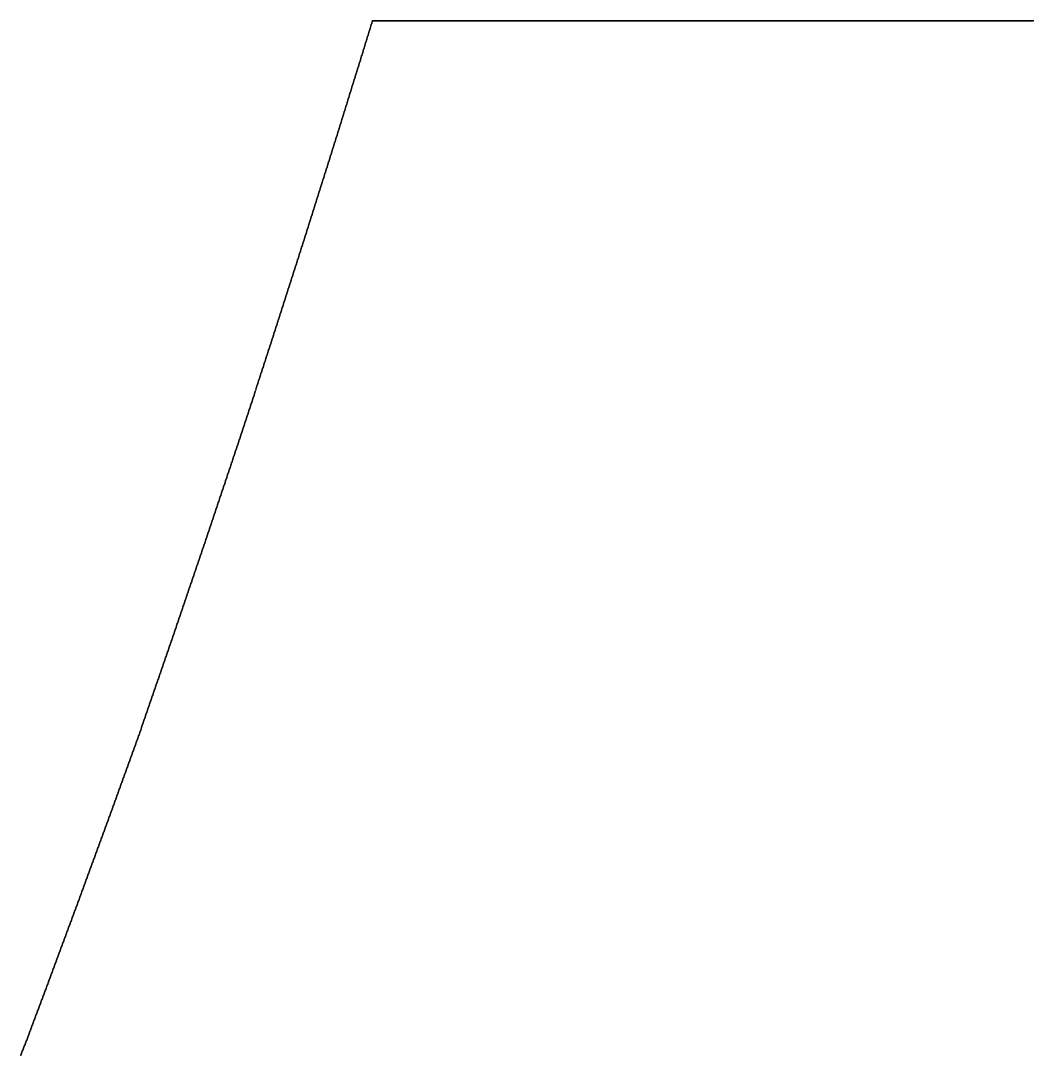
# Model space of a CAD drawing. Header units: metres. Extents: x 0 to 360, y 49 to 117.
# Drawn here: x 142.87 to 157.5, y 83.54 to 98.5 of the extents above; entities that cross this region are included whole.
import ezdxf

# ---------------------------------------------------------------- set-up
doc = ezdxf.new("R2010")
doc.units = ezdxf.units.M

msp = doc.modelspace()

# ---------------------------------------------------------------- linework, layer by layer
for p in [(147.93, 98.421), (147.936, 98.44), (147.942, 98.459), (147.947, 98.478), (147.953, 98.494), (147.959, 98.497), (147.965, 98.497), (147.971, 98.497), (147.977, 98.497), (147.982, 98.497), (147.988, 98.497), (147.994, 98.497), (148, 98.497), (148.006, 98.497), (148.011, 98.497), (148.017, 98.497), (148.023, 98.497), (148.029, 98.497), (148.035, 98.497), (148.041, 98.497), (148.046, 98.497), (148.052, 98.497), (148.058, 98.497), (148.064, 98.497), (148.07, 98.497), (148.075, 98.497), (148.081, 98.497), (148.087, 98.497), (148.093, 98.497), (148.099, 98.497), (148.104, 98.497), (148.11, 98.497), (148.116, 98.497), (148.122, 98.497), (148.128, 98.497), (148.134, 98.497), (148.139, 98.497), (148.145, 98.497), (148.151, 98.497), (148.157, 98.497), (148.163, 98.497), (148.168, 98.497), (148.174, 98.497), (148.18, 98.497), (148.186, 98.497), (148.192, 98.497), (148.198, 98.497), (148.203, 98.497), (148.209, 98.497), (148.215, 98.497), (148.221, 98.497), (148.227, 98.497), (148.232, 98.497), (148.238, 98.497), (148.244, 98.497), (148.25, 98.497), (148.256, 98.497), (148.262, 98.497), (148.267, 98.497), (148.273, 98.497), (148.279, 98.497), (148.285, 98.497), (148.291, 98.497), (148.296, 98.497), (148.302, 98.497), (148.308, 98.497), (148.314, 98.497), (148.32, 98.497), (148.326, 98.497), (148.331, 98.497), (148.337, 98.497), (148.343, 98.497), (148.349, 98.497), (148.355, 98.497), (148.36, 98.497), (148.366, 98.497), (148.372, 98.497), (148.378, 98.497), (148.384, 98.497), (148.39, 98.497), (148.395, 98.497), (148.401, 98.497), (148.407, 98.497), (148.413, 98.497), (148.419, 98.497), (148.424, 98.497), (148.43, 98.497), (148.436, 98.497), (148.442, 98.497), (148.448, 98.497), (148.454, 98.497), (148.459, 98.497), (148.465, 98.497), (148.471, 98.497), (148.477, 98.497), (148.483, 98.497), (148.488, 98.497), (148.494, 98.497), (148.5, 98.497), (148.506, 98.497), (148.512, 98.497), (148.517, 98.497), (148.523, 98.497), (148.529, 98.497), (148.535, 98.497), (148.541, 98.497), (148.547, 98.497), (148.552, 98.497), (148.558, 98.497), (148.564, 98.497), (148.57, 98.497), (148.576, 98.497), (148.581, 98.497), (148.587, 98.497), (148.593, 98.497), (148.599, 98.497), (148.605, 98.497), (148.611, 98.497), (148.616, 98.497), (148.622, 98.497), (148.628, 98.497), (148.634, 98.497), (148.64, 98.497), (148.645, 98.497), (148.651, 98.497), (148.657, 98.497), (148.663, 98.497), (148.669, 98.497), (148.675, 98.497), (148.68, 98.497), (148.686, 98.497), (148.692, 98.497), (148.698, 98.497), (148.704, 98.497), (148.709, 98.497), (148.715, 98.497), (148.721, 98.497), (148.727, 98.497), (148.733, 98.497), (148.739, 98.497), (148.744, 98.497), (148.75, 98.497), (148.756, 98.497), (148.762, 98.497), (148.768, 98.497), (148.773, 98.497), (148.779, 98.497), (148.785, 98.497), (148.791, 98.497), (148.797, 98.497), (148.803, 98.497), (148.808, 98.497), (148.814, 98.497), (148.82, 98.497), (148.826, 98.497), (148.832, 98.497), (148.837, 98.497), (148.843, 98.497), (148.849, 98.497), (148.855, 98.497), (148.861, 98.497), (148.866, 98.497), (148.872, 98.497), (148.878, 98.497), (148.884, 98.497), (148.89, 98.497), (148.896, 98.497), (148.901, 98.497), (148.907, 98.497), (148.913, 98.497), (148.919, 98.497), (148.925, 98.497), (148.93, 98.497), (148.936, 98.497), (148.942, 98.497), (148.948, 98.497), (148.954, 98.497), (148.96, 98.497), (148.965, 98.497), (148.971, 98.497), (148.977, 98.497), (148.983, 98.497), (148.989, 98.497), (148.994, 98.497), (149, 98.497), (149.006, 98.497), (149.012, 98.497), (149.018, 98.497), (149.024, 98.497), (149.029, 98.497), (149.035, 98.497), (149.041, 98.497), (149.047, 98.497), (149.053, 98.497), (149.058, 98.497), (149.064, 98.497), (149.07, 98.497), (149.076, 98.497), (149.082, 98.497), (149.088, 98.497), (149.093, 98.497), (149.099, 98.497), (149.105, 98.497), (149.111, 98.497), (149.117, 98.497), (149.122, 98.497), (149.128, 98.497), (149.134, 98.497), (149.14, 98.497), (149.146, 98.497), (149.152, 98.497), (149.157, 98.497), (149.163, 98.497), (149.169, 98.497), (149.175, 98.497), (149.181, 98.497), (149.186, 98.497), (149.192, 98.497), (149.198, 98.497), (149.204, 98.497), (149.21, 98.497), (149.215, 98.497), (149.221, 98.497), (149.227, 98.497), (149.233, 98.497), (149.239, 98.497), (149.245, 98.497), (149.25, 98.497), (149.256, 98.497), (149.262, 98.497), (149.268, 98.497), (149.274, 98.497), (149.279, 98.497), (149.285, 98.497), (149.291, 98.497), (149.297, 98.497), (149.303, 98.497), (149.309, 98.497), (149.314, 98.497), (149.32, 98.497), (149.326, 98.497), (149.332, 98.497), (149.338, 98.497), (149.343, 98.497), (149.349, 98.497), (149.355, 98.497), (149.361, 98.497), (149.367, 98.497), (149.373, 98.497), (149.378, 98.497), (149.384, 98.497), (149.39, 98.497), (149.396, 98.497), (149.402, 98.497), (149.407, 98.497), (149.413, 98.497), (149.419, 98.497), (149.425, 98.497), (149.431, 98.497), (149.437, 98.497), (149.442, 98.497), (149.448, 98.497), (149.454, 98.497), (149.46, 98.497), (149.466, 98.497), (149.471, 98.497), (149.477, 98.497), (149.483, 98.497), (149.489, 98.497), (149.495, 98.497), (149.501, 98.497), (149.506, 98.497), (149.512, 98.497), (149.518, 98.497), (149.524, 98.497), (149.53, 98.497), (149.535, 98.497), (149.541, 98.497), (149.547, 98.497), (149.553, 98.497), (149.559, 98.497), (149.565, 98.497), (149.57, 98.497), (149.576, 98.497), (149.582, 98.497), (149.588, 98.497), (149.594, 98.497), (149.599, 98.497), (149.605, 98.497), (149.611, 98.497), (149.617, 98.497), (149.623, 98.497), (149.628, 98.497), (149.634, 98.497), (149.64, 98.497), (149.646, 98.497), (149.652, 98.497), (149.658, 98.497), (149.663, 98.497), (149.669, 98.497), (149.675, 98.497), (149.681, 98.497), (149.687, 98.497), (149.692, 98.497), (149.698, 98.497), (149.704, 98.497), (149.71, 98.497), (149.716, 98.497), (149.722, 98.497), (149.727, 98.497), (149.733, 98.497), (149.739, 98.497), (149.745, 98.497), (149.751, 98.497), (149.756, 98.497), (149.762, 98.497), (149.768, 98.497), (149.774, 98.497), (149.78, 98.497), (149.786, 98.497), (149.791, 98.497), (149.797, 98.497), (149.803, 98.497), (149.809, 98.497), (149.815, 98.497), (149.82, 98.497), (149.826, 98.497), (149.832, 98.497), (149.838, 98.497), (149.844, 98.497), (149.85, 98.497), (149.855, 98.497), (149.861, 98.497), (149.867, 98.497), (149.873, 98.497), (149.879, 98.497), (149.884, 98.497), (149.89, 98.497), (149.896, 98.497), (149.902, 98.497), (149.908, 98.497), (149.914, 98.497), (149.919, 98.497), (149.925, 98.497), (149.931, 98.497), (149.937, 98.497), (149.943, 98.497), (149.948, 98.497), (149.954, 98.497), (149.96, 98.497), (149.966, 98.497), (149.972, 98.497), (149.977, 98.497), (149.983, 98.497), (149.989, 98.497), (149.995, 98.497), (150.001, 98.497), (150.007, 98.497), (150.012, 98.497), (150.018, 98.497), (150.024, 98.497), (150.03, 98.497), (150.036, 98.497), (150.041, 98.497), (150.047, 98.497), (150.053, 98.497), (150.059, 98.497), (150.065, 98.497), (150.071, 98.497), (150.076, 98.497), (150.082, 98.497), (150.088, 98.497), (150.094, 98.497), (150.1, 98.497), (150.105, 98.497), (150.111, 98.497), (150.117, 98.497), (150.123, 98.497), (150.129, 98.497), (150.135, 98.497), (150.14, 98.497), (150.146, 98.497), (150.152, 98.497), (150.158, 98.497), (150.164, 98.497), (150.169, 98.497), (150.175, 98.497), (150.181, 98.497), (150.187, 98.497), (150.193, 98.497), (150.199, 98.497), (150.204, 98.497), (150.21, 98.497), (150.216, 98.497), (150.222, 98.497), (150.228, 98.497), (150.233, 98.497), (150.239, 98.497), (150.245, 98.497), (150.251, 98.497), (150.257, 98.497), (150.263, 98.497), (150.268, 98.497), (150.274, 98.497), (150.28, 98.497), (150.286, 98.497), (150.292, 98.497), (150.297, 98.497), (150.303, 98.497), (150.309, 98.497), (150.315, 98.497), (150.321, 98.497), (150.327, 98.497), (150.332, 98.497), (150.338, 98.497), (150.344, 98.497), (150.35, 98.497), (150.356, 98.497), (150.361, 98.497), (150.367, 98.497), (150.373, 98.497), (150.379, 98.497), (150.385, 98.497), (150.39, 98.497), (150.396, 98.497), (150.402, 98.497), (150.408, 98.497), (150.414, 98.497), (150.42, 98.497), (150.425, 98.497), (150.431, 98.497), (150.437, 98.497), (150.443, 98.497), (150.449, 98.497), (150.454, 98.497), (150.46, 98.497), (150.466, 98.497), (150.472, 98.497), (150.478, 98.497), (150.484, 98.497), (150.489, 98.497), (150.495, 98.497), (150.501, 98.497), (150.507, 98.497), (150.513, 98.497), (150.518, 98.497), (150.524, 98.497), (150.53, 98.497), (150.536, 98.497), (150.542, 98.497), (150.548, 98.497), (150.553, 98.497), (150.559, 98.497), (150.565, 98.497), (150.571, 98.497), (150.577, 98.497), (150.582, 98.497), (150.588, 98.497), (150.594, 98.497), (150.6, 98.497), (150.606, 98.497), (150.612, 98.497), (150.617, 98.497), (150.623, 98.497), (150.629, 98.497), (150.635, 98.497), (150.641, 98.497), (150.646, 98.497), (150.652, 98.497), (150.658, 98.497), (150.664, 98.497), (150.67, 98.497), (150.676, 98.497), (150.681, 98.497), (150.687, 98.497), (150.693, 98.497), (150.699, 98.497), (150.705, 98.497), (150.71, 98.497), (150.716, 98.497), (150.722, 98.497), (150.728, 98.497), (150.734, 98.497), (150.739, 98.497), (150.745, 98.497), (150.751, 98.497), (150.757, 98.497), (150.763, 98.497), (150.769, 98.497), (150.774, 98.497), (150.78, 98.497), (150.786, 98.497), (150.792, 98.497), (150.798, 98.497), (150.803, 98.497), (150.809, 98.497), (150.815, 98.497), (150.821, 98.497), (150.827, 98.497), (150.833, 98.497), (150.838, 98.497), (150.844, 98.497), (150.85, 98.497), (150.856, 98.497), (150.862, 98.497), (150.867, 98.497), (150.873, 98.497), (150.879, 98.497), (150.885, 98.497), (150.891, 98.497), (150.897, 98.497), (150.902, 98.497), (150.908, 98.497), (150.914, 98.497), (150.92, 98.497), (150.926, 98.497), (150.931, 98.497), (150.937, 98.497), (150.943, 98.497), (150.949, 98.497), (150.955, 98.497), (150.961, 98.497), (150.966, 98.497), (150.972, 98.497), (150.978, 98.497), (150.984, 98.497), (150.99, 98.497), (150.995, 98.497), (151.001, 98.497), (151.007, 98.497), (151.013, 98.497), (151.019, 98.497), (151.025, 98.497), (151.03, 98.497), (151.036, 98.497), (151.042, 98.497), (151.048, 98.497), (151.054, 98.497), (151.059, 98.497), (151.065, 98.497), (151.071, 98.497), (151.077, 98.497), (151.083, 98.497), (151.088, 98.497), (151.094, 98.497), (151.1, 98.497), (151.106, 98.497), (151.112, 98.497), (151.118, 98.497), (151.123, 98.497), (151.129, 98.497), (151.135, 98.497), (151.141, 98.497), (151.147, 98.497), (151.152, 98.497), (151.158, 98.497), (151.164, 98.497), (151.17, 98.497), (151.176, 98.497), (151.182, 98.497), (151.187, 98.497), (151.193, 98.497), (151.199, 98.497), (151.205, 98.497), (151.211, 98.497), (151.216, 98.497), (151.222, 98.497), (151.228, 98.497), (151.234, 98.497), (151.24, 98.497), (151.246, 98.497), (151.251, 98.497), (151.257, 98.497), (151.263, 98.497), (151.269, 98.497), (151.275, 98.497), (151.28, 98.497), (151.286, 98.497), (151.292, 98.497), (151.298, 98.497), (151.304, 98.497), (151.31, 98.497), (151.315, 98.497), (151.321, 98.497), (151.327, 98.497), (151.333, 98.497), (151.339, 98.497), (151.344, 98.497), (151.35, 98.497), (151.356, 98.497), (151.362, 98.497), (151.368, 98.497), (151.374, 98.497), (151.379, 98.497), (151.385, 98.497), (151.391, 98.497), (151.397, 98.497), (151.403, 98.497), (151.408, 98.497), (151.414, 98.497), (151.42, 98.497), (151.426, 98.497), (151.432, 98.497), (151.438, 98.497), (151.443, 98.497), (151.449, 98.497), (151.455, 98.497), (151.461, 98.497), (151.467, 98.497), (151.472, 98.497), (151.478, 98.497), (151.484, 98.497), (151.49, 98.497), (151.496, 98.497), (151.501, 98.497), (151.507, 98.497), (151.513, 98.497), (151.519, 98.497), (151.525, 98.497), (151.531, 98.497), (151.536, 98.497), (151.542, 98.497), (151.548, 98.497), (151.554, 98.497), (151.56, 98.497), (151.565, 98.497), (151.571, 98.497), (151.577, 98.497), (151.583, 98.497), (151.589, 98.497), (151.595, 98.497), (151.6, 98.497), (151.606, 98.497), (151.612, 98.497), (151.618, 98.497), (151.624, 98.497), (151.629, 98.497), (151.635, 98.497), (151.641, 98.497), (151.647, 98.497), (151.653, 98.497), (151.659, 98.497), (151.664, 98.497), (151.67, 98.497), (151.676, 98.497), (151.682, 98.497), (151.688, 98.497), (151.693, 98.497), (151.699, 98.497), (151.705, 98.497), (151.711, 98.497), (151.717, 98.497), (151.723, 98.497), (151.728, 98.497), (151.734, 98.497), (151.74, 98.497), (151.746, 98.497), (151.752, 98.497), (151.757, 98.497), (151.763, 98.497), (151.769, 98.497), (151.775, 98.497), (151.781, 98.497), (151.787, 98.497), (151.792, 98.497), (151.798, 98.497), (151.804, 98.497), (151.81, 98.497), (151.816, 98.497), (151.821, 98.497), (151.827, 98.497), (151.833, 98.497), (151.839, 98.497), (151.845, 98.497), (151.85, 98.497), (151.856, 98.497), (151.862, 98.497), (151.868, 98.497), (151.874, 98.497), (151.88, 98.497), (151.885, 98.497), (151.891, 98.497), (151.897, 98.497), (151.903, 98.497), (151.909, 98.497), (151.914, 98.497), (151.92, 98.497), (151.926, 98.497), (151.932, 98.497), (151.938, 98.497), (151.944, 98.497), (151.949, 98.497), (151.955, 98.497), (151.961, 98.497), (151.967, 98.497), (151.973, 98.497), (151.978, 98.497), (151.984, 98.497), (151.99, 98.497), (151.996, 98.497), (152.002, 98.497), (152.008, 98.497), (152.013, 98.497), (152.019, 98.497), (152.025, 98.497), (152.031, 98.497), (152.037, 98.497), (152.042, 98.497), (152.048, 98.497), (152.054, 98.497), (152.06, 98.497), (152.066, 98.497), (152.072, 98.497), (152.077, 98.497), (152.083, 98.497), (152.089, 98.497), (152.095, 98.497), (152.101, 98.497), (152.106, 98.497), (152.112, 98.497), (152.118, 98.497), (152.124, 98.497), (152.13, 98.497), (152.136, 98.497), (152.141, 98.497), (152.147, 98.497), (152.153, 98.497), (152.159, 98.497), (152.165, 98.497), (152.17, 98.497), (152.176, 98.497), (152.182, 98.497), (152.188, 98.497), (152.194, 98.497), (152.2, 98.497), (152.205, 98.497), (152.211, 98.497), (152.217, 98.497), (152.223, 98.497), (152.229, 98.497), (152.234, 98.497), (152.24, 98.497), (152.246, 98.497), (152.252, 98.497), (152.258, 98.497), (152.263, 98.497), (152.269, 98.497), (152.275, 98.497), (152.281, 98.497), (152.287, 98.497), (152.293, 98.497), (152.298, 98.497), (152.304, 98.497), (152.31, 98.497), (152.316, 98.497), (152.322, 98.497), (152.327, 98.497), (152.333, 98.497), (152.339, 98.497), (152.345, 98.497), (152.351, 98.497), (152.357, 98.497), (152.362, 98.497), (152.368, 98.497), (152.374, 98.497), (152.38, 98.497), (152.386, 98.497), (152.391, 98.497), (152.397, 98.497), (152.403, 98.497), (152.409, 98.497), (152.415, 98.497), (152.421, 98.497), (152.426, 98.497), (152.432, 98.497), (152.438, 98.497), (152.444, 98.497), (152.45, 98.497), (152.455, 98.497), (152.461, 98.497), (152.467, 98.497), (152.473, 98.497), (152.479, 98.497), (152.485, 98.497), (152.49, 98.497), (152.496, 98.497), (152.502, 98.497), (152.508, 98.497), (152.514, 98.497), (152.519, 98.497), (152.525, 98.497), (152.531, 98.497), (152.537, 98.497), (152.543, 98.497), (152.549, 98.497), (152.554, 98.497), (152.56, 98.497), (152.566, 98.497), (152.572, 98.497), (152.578, 98.497), (152.583, 98.497), (152.589, 98.497), (152.595, 98.497), (152.601, 98.497), (152.607, 98.497), (152.612, 98.497), (152.618, 98.497), (152.624, 98.497), (152.63, 98.497), (152.636, 98.497), (152.642, 98.497), (152.647, 98.497), (152.653, 98.497), (152.659, 98.497), (152.665, 98.497), (152.671, 98.497), (152.676, 98.497), (152.682, 98.497), (152.688, 98.497), (152.694, 98.497), (152.7, 98.497), (152.706, 98.497), (152.711, 98.497), (152.717, 98.497), (152.723, 98.497), (152.729, 98.497), (152.735, 98.497), (152.74, 98.497), (152.746, 98.497), (152.752, 98.497), (152.758, 98.497), (152.764, 98.497), (152.77, 98.497), (152.775, 98.497), (152.781, 98.497), (152.787, 98.497), (152.793, 98.497), (152.799, 98.497), (152.804, 98.497), (152.81, 98.497), (152.816, 98.497), (152.822, 98.497), (152.828, 98.497), (152.834, 98.497), (152.839, 98.497), (152.845, 98.497), (152.851, 98.497), (152.857, 98.497), (152.863, 98.497), (152.868, 98.497), (152.874, 98.497), (152.88, 98.497), (152.886, 98.497), (152.892, 98.497), (152.898, 98.497), (152.903, 98.497), (152.909, 98.497), (152.915, 98.497), (152.921, 98.497), (152.927, 98.497), (152.932, 98.497), (152.938, 98.497), (152.944, 98.497), (152.95, 98.497), (152.956, 98.497), (152.961, 98.497), (152.967, 98.497), (152.973, 98.497), (152.979, 98.497), (152.985, 98.497), (152.991, 98.497), (152.996, 98.497), (153.002, 98.497), (153.008, 98.497), (153.014, 98.497), (153.02, 98.497), (153.025, 98.497), (153.031, 98.497), (153.037, 98.497), (153.043, 98.497), (153.049, 98.497), (153.055, 98.497), (153.06, 98.497), (153.066, 98.497), (153.072, 98.497), (153.078, 98.497), (153.084, 98.497), (153.089, 98.497), (153.095, 98.497), (153.101, 98.497), (153.107, 98.497), (153.113, 98.497), (153.119, 98.497), (153.124, 98.497), (153.13, 98.497), (153.136, 98.497), (153.142, 98.497), (153.148, 98.497), (153.153, 98.497), (153.159, 98.497), (153.165, 98.497), (153.171, 98.497), (153.177, 98.497), (153.183, 98.497), (153.188, 98.497), (153.194, 98.497), (153.2, 98.497), (153.206, 98.497), (153.212, 98.497), (153.217, 98.497), (153.223, 98.497), (153.229, 98.497), (153.235, 98.497), (153.241, 98.497), (153.247, 98.497), (153.252, 98.497), (153.258, 98.497), (153.264, 98.497), (153.27, 98.497), (153.276, 98.497), (153.281, 98.497), (153.287, 98.497), (153.293, 98.497), (153.299, 98.497), (153.305, 98.497), (153.311, 98.497), (153.316, 98.497), (153.322, 98.497), (153.328, 98.497), (153.334, 98.497), (153.34, 98.497), (153.345, 98.497), (153.351, 98.497), (153.357, 98.497), (153.363, 98.497), (153.369, 98.497), (153.374, 98.497), (153.38, 98.497), (153.386, 98.497), (153.392, 98.497), (153.398, 98.497), (153.404, 98.497), (153.409, 98.497), (153.415, 98.497), (153.421, 98.497), (153.427, 98.497), (153.433, 98.497), (153.438, 98.497), (153.444, 98.497), (153.45, 98.497), (153.456, 98.497), (153.462, 98.497), (153.468, 98.497), (153.473, 98.497), (153.479, 98.497), (153.485, 98.497), (153.491, 98.497), (153.497, 98.497), (153.502, 98.497), (153.508, 98.497), (153.514, 98.497), (153.52, 98.497), (153.526, 98.497), (153.532, 98.497), (153.537, 98.497), (153.543, 98.497), (153.549, 98.497), (153.555, 98.497), (153.561, 98.497), (153.566, 98.497), (153.572, 98.497), (153.578, 98.497), (153.584, 98.497), (153.59, 98.497), (153.596, 98.497), (153.601, 98.497), (153.607, 98.497), (153.613, 98.497), (153.619, 98.497), (153.625, 98.497), (153.63, 98.497), (153.636, 98.497), (153.642, 98.497), (153.648, 98.497), (153.654, 98.497), (153.66, 98.497), (153.665, 98.497), (153.671, 98.497), (153.677, 98.497), (153.683, 98.497), (153.689, 98.497), (153.694, 98.497), (153.7, 98.497), (153.706, 98.497), (153.712, 98.497), (153.718, 98.497), (153.723, 98.497), (153.729, 98.497), (153.735, 98.497), (153.741, 98.497), (153.747, 98.497), (153.753, 98.497), (153.758, 98.497), (153.764, 98.497), (153.77, 98.497), (153.776, 98.497), (153.782, 98.497), (153.787, 98.497), (153.793, 98.497), (153.799, 98.497), (153.805, 98.497), (153.811, 98.497), (153.817, 98.497), (153.822, 98.497), (153.828, 98.497), (153.834, 98.497), (153.84, 98.497), (153.846, 98.497), (153.851, 98.497), (153.857, 98.497), (153.863, 98.497), (153.869, 98.497), (153.875, 98.497), (153.881, 98.497), (153.886, 98.497), (153.892, 98.497), (153.898, 98.497), (153.904, 98.497), (153.91, 98.497), (153.915, 98.497), (153.921, 98.497), (153.927, 98.497), (153.933, 98.497), (153.939, 98.497), (153.945, 98.497), (153.95, 98.497), (153.956, 98.497), (153.962, 98.497), (153.968, 98.497), (153.974, 98.497), (153.979, 98.497), (153.985, 98.497), (153.991, 98.497), (153.997, 98.497), (154.003, 98.497), (154.009, 98.497), (154.014, 98.497), (154.02, 98.497), (154.026, 98.497), (154.032, 98.497), (154.038, 98.497), (154.043, 98.497), (154.049, 98.497), (154.055, 98.497), (154.061, 98.497), (154.067, 98.497), (154.073, 98.497), (154.078, 98.497), (154.084, 98.497), (154.09, 98.497), (154.096, 98.497), (154.102, 98.497), (154.107, 98.497), (154.113, 98.497), (154.119, 98.497), (154.125, 98.497), (154.131, 98.497), (154.136, 98.497), (154.142, 98.497), (154.148, 98.497), (154.154, 98.497), (154.16, 98.497), (154.166, 98.497), (154.171, 98.497), (154.177, 98.497), (154.183, 98.497), (154.189, 98.497), (154.195, 98.497), (154.2, 98.497), (154.206, 98.497), (154.212, 98.497), (154.218, 98.497), (154.224, 98.497), (154.23, 98.497), (154.235, 98.497), (154.241, 98.497), (154.247, 98.497), (154.253, 98.497), (154.259, 98.497), (154.264, 98.497), (154.27, 98.497), (154.276, 98.497), (154.282, 98.497), (154.288, 98.497), (154.294, 98.497), (154.299, 98.497), (154.305, 98.497), (154.311, 98.497), (154.317, 98.497), (154.323, 98.497), (154.328, 98.497), (154.334, 98.497), (154.34, 98.497), (154.346, 98.497), (154.352, 98.497), (154.358, 98.497), (154.363, 98.497), (154.369, 98.497), (154.375, 98.497), (154.381, 98.497), (154.387, 98.497), (154.392, 98.497), (154.398, 98.497), (154.404, 98.497), (154.41, 98.497), (154.416, 98.497), (154.422, 98.497), (154.427, 98.497), (154.433, 98.497), (154.439, 98.497), (154.445, 98.497), (154.451, 98.497), (154.456, 98.497), (154.462, 98.497), (154.468, 98.497), (154.474, 98.497), (154.48, 98.497), (154.485, 98.497), (154.491, 98.497), (154.497, 98.497), (154.503, 98.497), (154.509, 98.497), (154.515, 98.497), (154.52, 98.497), (154.526, 98.497), (154.532, 98.497), (154.538, 98.497), (154.544, 98.497), (154.549, 98.497), (154.555, 98.497), (154.561, 98.497), (154.567, 98.497), (154.573, 98.497), (154.579, 98.497), (154.584, 98.497), (154.59, 98.497), (154.596, 98.497), (154.602, 98.497), (154.608, 98.497), (154.613, 98.497), (154.619, 98.497), (154.625, 98.497), (154.631, 98.497), (154.637, 98.497), (154.643, 98.497), (154.648, 98.497), (154.654, 98.497), (154.66, 98.497), (154.666, 98.497), (154.672, 98.497), (154.677, 98.497), (154.683, 98.497), (154.689, 98.497), (154.695, 98.497), (154.701, 98.497), (154.707, 98.497), (154.712, 98.497), (154.718, 98.497), (154.724, 98.497), (154.73, 98.497), (154.736, 98.497), (154.741, 98.497), (154.747, 98.497), (154.753, 98.497), (154.759, 98.497), (154.765, 98.497), (154.771, 98.497), (154.776, 98.497), (154.782, 98.497), (154.788, 98.497), (154.794, 98.497), (154.8, 98.497), (154.805, 98.497), (154.811, 98.497), (154.817, 98.497), (154.823, 98.497), (154.829, 98.497), (154.834, 98.497), (154.84, 98.497), (154.846, 98.497), (154.852, 98.497), (154.858, 98.497), (154.864, 98.497), (154.869, 98.497), (154.875, 98.497), (154.881, 98.497), (154.887, 98.497), (154.893, 98.497), (154.898, 98.497), (154.904, 98.497), (154.91, 98.497), (154.916, 98.497), (154.922, 98.497), (154.928, 98.497), (154.933, 98.497), (154.939, 98.497), (154.945, 98.497), (154.951, 98.497), (154.957, 98.497), (154.962, 98.497), (154.968, 98.497), (154.974, 98.497), (154.98, 98.497), (154.986, 98.497), (154.992, 98.497), (154.997, 98.497), (155.003, 98.497), (155.009, 98.497), (155.015, 98.497), (155.021, 98.497), (155.026, 98.497), (155.032, 98.497), (155.038, 98.497), (155.044, 98.497), (155.05, 98.497), (155.056, 98.497), (155.061, 98.497), (155.067, 98.497), (155.073, 98.497), (155.079, 98.497), (155.085, 98.497), (155.09, 98.497), (155.096, 98.497), (155.102, 98.497), (155.108, 98.497), (155.114, 98.497), (155.12, 98.497), (155.125, 98.497), (155.131, 98.497), (155.137, 98.497), (155.143, 98.497), (155.149, 98.497), (155.154, 98.497), (155.16, 98.497), (155.166, 98.497), (155.172, 98.497), (155.178, 98.497), (155.184, 98.497), (155.189, 98.497), (155.195, 98.497), (155.201, 98.497), (155.207, 98.497), (155.213, 98.497), (155.218, 98.497), (155.224, 98.497), (155.23, 98.497), (155.236, 98.497), (155.242, 98.497), (155.247, 98.497), (155.253, 98.497), (155.259, 98.497), (155.265, 98.497), (155.271, 98.497), (155.277, 98.497), (155.282, 98.497), (155.288, 98.497), (155.294, 98.497), (155.3, 98.497), (155.306, 98.497), (155.311, 98.497), (155.317, 98.497), (155.323, 98.497), (155.329, 98.497), (155.335, 98.497), (155.341, 98.497), (155.346, 98.497), (155.352, 98.497), (155.358, 98.497), (155.364, 98.497), (155.37, 98.497), (155.375, 98.497), (155.381, 98.497), (155.387, 98.497), (155.393, 98.497), (155.399, 98.497), (155.405, 98.497), (155.41, 98.497), (155.416, 98.497), (155.422, 98.497), (155.428, 98.497), (155.434, 98.497), (155.439, 98.497), (155.445, 98.497), (155.451, 98.497), (155.457, 98.497), (155.463, 98.497), (155.469, 98.497), (155.474, 98.497), (155.48, 98.497), (155.486, 98.497), (155.492, 98.497), (155.498, 98.497), (155.503, 98.497), (155.509, 98.497), (155.515, 98.497), (155.521, 98.497), (155.527, 98.497), (155.533, 98.497), (155.538, 98.497), (155.544, 98.497), (155.55, 98.497), (155.556, 98.497), (155.562, 98.497), (155.567, 98.497), (155.573, 98.497), (155.579, 98.497), (155.585, 98.497), (155.591, 98.497), (155.596, 98.497), (155.602, 98.497), (155.608, 98.497), (155.614, 98.497), (155.62, 98.497), (155.626, 98.497), (155.631, 98.497), (155.637, 98.497), (155.643, 98.497), (155.649, 98.497), (155.655, 98.497), (155.66, 98.497), (155.666, 98.497), (155.672, 98.497), (155.678, 98.497), (155.684, 98.497), (155.69, 98.497), (155.695, 98.497), (155.701, 98.497), (155.707, 98.497), (155.713, 98.497), (155.719, 98.497), (155.724, 98.497), (155.73, 98.497), (155.736, 98.497), (155.742, 98.497), (155.748, 98.497), (155.754, 98.497), (155.759, 98.497), (155.765, 98.497), (155.771, 98.497), (155.777, 98.497), (155.783, 98.497), (155.788, 98.497), (155.794, 98.497), (155.8, 98.497), (155.806, 98.497), (155.812, 98.497), (155.818, 98.497), (155.823, 98.497), (155.829, 98.497), (155.835, 98.497), (155.841, 98.497), (155.847, 98.497), (155.852, 98.497), (155.858, 98.497), (155.864, 98.497), (155.87, 98.497), (155.876, 98.497), (155.882, 98.497), (155.887, 98.497), (155.893, 98.497), (155.899, 98.497), (155.905, 98.497), (155.911, 98.497), (155.916, 98.497), (155.922, 98.497), (155.928, 98.497), (155.934, 98.497), (155.94, 98.497), (155.946, 98.497), (155.951, 98.497), (155.957, 98.497), (155.963, 98.497), (155.969, 98.497), (155.975, 98.497), (155.98, 98.497), (155.986, 98.497), (155.992, 98.497), (155.998, 98.497), (156.004, 98.497), (156.009, 98.497), (156.015, 98.497), (156.021, 98.497), (156.027, 98.497), (156.033, 98.497), (156.039, 98.497), (156.044, 98.497), (156.05, 98.497), (156.056, 98.497), (156.062, 98.497), (156.068, 98.497), (156.073, 98.497), (156.079, 98.497), (156.085, 98.497), (156.091, 98.497), (156.097, 98.497), (156.103, 98.497), (156.108, 98.497), (156.114, 98.497), (156.12, 98.497), (156.126, 98.497), (156.132, 98.497), (156.137, 98.497), (156.143, 98.497), (156.149, 98.497), (156.155, 98.497), (156.161, 98.497), (156.167, 98.497), (156.172, 98.497), (156.178, 98.497), (156.184, 98.497), (156.19, 98.497), (156.196, 98.497), (156.201, 98.497), (156.207, 98.497), (156.213, 98.497), (156.219, 98.497), (156.225, 98.497), (156.231, 98.497), (156.236, 98.497), (156.242, 98.497), (156.248, 98.497), (156.254, 98.497), (156.26, 98.497), (156.265, 98.497), (156.271, 98.497), (156.277, 98.497), (156.283, 98.497), (156.289, 98.497), (156.295, 98.497), (156.3, 98.497), (156.306, 98.497), (156.312, 98.497), (156.318, 98.497), (156.324, 98.497), (156.329, 98.497), (156.335, 98.497), (156.341, 98.497), (156.347, 98.497), (156.353, 98.497), (156.358, 98.497), (156.364, 98.497), (156.37, 98.497), (156.376, 98.497), (156.382, 98.497), (156.388, 98.497), (156.393, 98.497), (156.399, 98.497), (156.405, 98.497), (156.411, 98.497), (156.417, 98.497), (156.422, 98.497), (156.428, 98.497), (156.434, 98.497), (156.44, 98.497), (156.446, 98.497), (156.452, 98.497), (156.457, 98.497), (156.463, 98.497), (156.469, 98.497), (156.475, 98.497), (156.481, 98.497), (156.486, 98.497), (156.492, 98.497), (156.498, 98.497), (156.504, 98.497), (156.51, 98.497), (156.516, 98.497), (156.521, 98.497), (156.527, 98.497), (156.533, 98.497), (156.539, 98.497), (156.545, 98.497), (156.55, 98.497), (156.556, 98.497), (156.562, 98.497), (156.568, 98.497), (156.574, 98.497), (156.58, 98.497), (156.585, 98.497), (156.591, 98.497), (156.597, 98.497), (156.603, 98.497), (156.609, 98.497), (156.614, 98.497), (156.62, 98.497), (156.626, 98.497), (156.632, 98.497), (156.638, 98.497), (156.644, 98.497), (156.649, 98.497), (156.655, 98.497), (156.661, 98.497), (156.667, 98.497), (156.673, 98.497), (156.678, 98.497), (156.684, 98.497), (156.69, 98.497), (156.696, 98.497), (156.702, 98.497), (156.707, 98.497), (156.713, 98.497), (156.719, 98.497), (156.725, 98.497), (156.731, 98.497), (156.737, 98.497), (156.742, 98.497), (156.748, 98.497), (156.754, 98.497), (156.76, 98.497), (156.766, 98.497), (156.771, 98.497), (156.777, 98.497), (156.783, 98.497), (156.789, 98.497), (156.795, 98.497), (156.801, 98.497), (156.806, 98.497), (156.812, 98.497), (156.818, 98.497), (156.824, 98.497), (156.83, 98.497), (156.835, 98.497), (156.841, 98.497), (156.847, 98.497), (156.853, 98.497), (156.859, 98.497), (156.865, 98.497), (156.87, 98.497), (156.876, 98.497), (156.882, 98.497), (156.888, 98.497), (156.894, 98.497), (156.899, 98.497), (156.905, 98.497), (156.911, 98.497), (156.917, 98.497), (156.923, 98.497), (156.929, 98.497), (156.934, 98.497), (156.94, 98.497), (156.946, 98.497), (156.952, 98.497), (156.958, 98.497), (156.963, 98.497), (156.969, 98.497), (156.975, 98.497), (156.981, 98.497), (156.987, 98.497), (156.993, 98.497), (156.998, 98.497), (157.004, 98.497), (157.01, 98.497), (157.016, 98.497), (157.022, 98.497), (157.027, 98.497), (157.033, 98.497), (157.039, 98.497), (157.045, 98.497), (157.051, 98.497), (157.057, 98.497), (157.062, 98.497), (157.068, 98.497), (157.074, 98.497), (157.08, 98.497), (157.086, 98.497), (157.091, 98.497), (157.097, 98.497), (157.103, 98.497), (157.109, 98.497), (157.115, 98.497), (157.12, 98.497), (157.126, 98.497), (157.132, 98.497), (157.138, 98.497), (157.144, 98.497), (157.15, 98.497), (157.155, 98.497), (157.161, 98.497), (157.167, 98.497), (157.173, 98.497), (157.179, 98.497), (157.184, 98.497), (157.19, 98.497), (157.196, 98.497), (157.202, 98.497), (157.208, 98.497), (157.214, 98.497), (157.219, 98.497), (157.225, 98.497), (157.231, 98.497), (157.237, 98.497), (157.243, 98.497), (157.248, 98.497), (157.254, 98.497), (157.26, 98.497), (157.266, 98.497), (157.272, 98.497), (157.278, 98.497), (157.283, 98.497), (157.289, 98.497), (157.295, 98.497), (157.301, 98.497), (157.307, 98.497), (157.312, 98.497), (157.318, 98.497), (157.324, 98.497), (157.33, 98.497), (157.336, 98.497), (157.342, 98.497), (157.347, 98.497), (157.353, 98.497), (157.359, 98.497), (157.365, 98.497), (157.371, 98.497), (157.376, 98.497), (157.382, 98.497), (157.388, 98.497), (157.394, 98.497), (157.4, 98.497), (157.406, 98.497), (157.411, 98.497), (157.417, 98.497), (157.423, 98.497), (157.429, 98.497), (157.435, 98.497), (157.44, 98.497), (157.446, 98.497), (157.452, 98.497), (157.458, 98.497), (157.464, 98.497), (157.469, 98.497), (157.475, 98.497), (157.481, 98.497), (157.487, 98.497), (157.493, 98.497), (157.499, 98.497), (157.504, 98.497), (147.889, 98.289), (147.895, 98.308), (147.901, 98.327), (147.907, 98.346), (147.913, 98.364), (147.918, 98.383), (147.924, 98.402), (147.843, 98.138), (147.849, 98.156), (147.854, 98.175), (147.86, 98.194), (147.866, 98.213), (147.872, 98.232), (147.878, 98.251), (147.883, 98.27), (147.796, 97.987), (147.802, 98.005), (147.808, 98.024), (147.814, 98.043), (147.819, 98.062), (147.825, 98.081), (147.831, 98.1), (147.837, 98.119), (147.75, 97.836), (147.755, 97.855), (147.761, 97.874), (147.767, 97.892), (147.773, 97.911), (147.779, 97.93), (147.785, 97.949), (147.79, 97.968), (147.703, 97.686), (147.709, 97.704), (147.715, 97.723), (147.721, 97.742), (147.726, 97.761), (147.732, 97.78), (147.738, 97.798), (147.744, 97.817), (147.657, 97.535), (147.662, 97.554), (147.668, 97.573), (147.674, 97.592), (147.68, 97.61), (147.686, 97.629), (147.691, 97.648), (147.697, 97.667), (147.61, 97.385), (147.616, 97.404), (147.622, 97.423), (147.628, 97.442), (147.633, 97.46), (147.639, 97.479), (147.645, 97.498), (147.651, 97.517), (147.564, 97.236), (147.569, 97.254), (147.575, 97.273), (147.581, 97.292), (147.587, 97.31), (147.593, 97.329), (147.598, 97.348), (147.604, 97.367), (147.517, 97.086), (147.523, 97.105), (147.529, 97.124), (147.534, 97.142), (147.54, 97.161), (147.546, 97.18), (147.552, 97.198), (147.558, 97.217), (147.47, 96.937), (147.476, 96.956), (147.482, 96.974), (147.488, 96.993), (147.494, 97.012), (147.5, 97.03), (147.505, 97.049), (147.511, 97.068), (147.424, 96.788), (147.43, 96.807), (147.436, 96.825), (147.441, 96.844), (147.447, 96.863), (147.453, 96.881), (147.459, 96.9), (147.465, 96.918), (147.377, 96.639), (147.383, 96.658), (147.389, 96.677), (147.395, 96.695), (147.401, 96.714), (147.406, 96.732), (147.412, 96.751), (147.418, 96.769), (147.331, 96.491), (147.337, 96.509), (147.342, 96.528), (147.348, 96.547), (147.354, 96.565), (147.36, 96.584), (147.366, 96.602), (147.372, 96.621), (147.284, 96.343), (147.29, 96.361), (147.296, 96.38), (147.302, 96.398), (147.308, 96.417), (147.313, 96.435), (147.319, 96.454), (147.325, 96.472), (147.238, 96.195), (147.244, 96.213), (147.249, 96.232), (147.255, 96.25), (147.261, 96.269), (147.267, 96.287), (147.273, 96.306), (147.278, 96.324), (147.185, 96.029), (147.191, 96.047), (147.197, 96.066), (147.203, 96.084), (147.209, 96.102), (147.214, 96.121), (147.22, 96.139), (147.226, 96.158), (147.232, 96.176), (147.139, 95.881), (147.145, 95.9), (147.151, 95.918), (147.156, 95.937), (147.162, 95.955), (147.168, 95.973), (147.174, 95.992), (147.18, 96.01), (147.092, 95.734), (147.098, 95.752), (147.104, 95.771), (147.11, 95.789), (147.116, 95.808), (147.121, 95.826), (147.127, 95.844), (147.133, 95.863), (147.046, 95.587), (147.052, 95.606), (147.057, 95.624), (147.063, 95.642), (147.069, 95.661), (147.075, 95.679), (147.081, 95.697), (147.087, 95.716), (146.999, 95.441), (147.005, 95.459), (147.011, 95.477), (147.017, 95.495), (147.023, 95.514), (147.028, 95.532), (147.034, 95.55), (147.04, 95.569), (146.953, 95.294), (146.959, 95.312), (146.964, 95.331), (146.97, 95.349), (146.976, 95.367), (146.982, 95.386), (146.988, 95.404), (146.993, 95.422), (146.906, 95.148), (146.912, 95.166), (146.918, 95.184), (146.924, 95.203), (146.929, 95.221), (146.935, 95.239), (146.941, 95.258), (146.947, 95.276), (146.854, 94.984), (146.86, 95.002), (146.865, 95.02), (146.871, 95.039), (146.877, 95.057), (146.883, 95.075), (146.889, 95.093), (146.895, 95.111), (146.9, 95.13), (146.807, 94.838), (146.813, 94.856), (146.819, 94.875), (146.825, 94.893), (146.831, 94.911), (146.836, 94.929), (146.842, 94.947), (146.848, 94.966), (146.761, 94.693), (146.767, 94.711), (146.772, 94.729), (146.778, 94.747), (146.784, 94.765), (146.79, 94.784), (146.796, 94.802), (146.801, 94.82), (146.714, 94.548), (146.72, 94.566), (146.726, 94.584), (146.732, 94.602), (146.737, 94.62), (146.743, 94.638), (146.749, 94.657), (146.755, 94.675), (146.662, 94.385), (146.668, 94.403), (146.673, 94.421), (146.679, 94.439), (146.685, 94.457), (146.691, 94.475), (146.697, 94.493), (146.703, 94.511), (146.708, 94.53), (146.615, 94.24), (146.621, 94.258), (146.627, 94.276), (146.633, 94.294), (146.639, 94.312), (146.644, 94.331), (146.65, 94.349), (146.656, 94.367), (146.569, 94.096), (146.575, 94.114), (146.58, 94.132), (146.586, 94.15), (146.592, 94.168), (146.598, 94.186), (146.604, 94.204), (146.61, 94.222), (146.522, 93.952), (146.528, 93.97), (146.534, 93.988), (146.54, 94.006), (146.546, 94.024), (146.551, 94.042), (146.557, 94.06), (146.563, 94.078), (146.47, 93.79), (146.476, 93.808), (146.482, 93.826), (146.487, 93.844), (146.493, 93.862), (146.499, 93.88), (146.505, 93.898), (146.511, 93.916), (146.516, 93.934), (146.423, 93.647), (146.429, 93.664), (146.435, 93.682), (146.441, 93.7), (146.447, 93.718), (146.452, 93.736), (146.458, 93.754), (146.464, 93.772), (146.371, 93.485), (146.377, 93.503), (146.383, 93.521), (146.388, 93.539), (146.394, 93.557), (146.4, 93.575), (146.406, 93.593), (146.412, 93.611), (146.418, 93.629), (146.324, 93.342), (146.33, 93.36), (146.336, 93.378), (146.342, 93.396), (146.348, 93.414), (146.354, 93.432), (146.359, 93.45), (146.365, 93.467), (146.278, 93.2), (146.284, 93.217), (146.29, 93.235), (146.295, 93.253), (146.301, 93.271), (146.307, 93.289), (146.313, 93.307), (146.319, 93.325), (146.231, 93.05), (146.237, 93.067), (146.243, 93.085), (146.249, 93.103), (146.255, 93.12), (146.26, 93.138), (146.266, 93.162), (146.272, 93.182), (146.179, 92.892), (146.185, 92.909), (146.191, 92.927), (146.197, 92.944), (146.202, 92.962), (146.208, 92.979), (146.214, 92.997), (146.22, 93.015), (146.226, 93.032), (146.133, 92.751), (146.138, 92.769), (146.144, 92.786), (146.15, 92.804), (146.156, 92.821), (146.162, 92.839), (146.167, 92.856), (146.173, 92.874), (146.08, 92.593), (146.086, 92.611), (146.092, 92.628), (146.098, 92.646), (146.103, 92.663), (146.109, 92.681), (146.115, 92.698), (146.121, 92.716), (146.127, 92.734), (146.034, 92.453), (146.039, 92.471), (146.045, 92.488), (146.051, 92.506), (146.057, 92.523), (146.063, 92.541), (146.069, 92.558), (146.074, 92.576), (145.981, 92.296), (145.987, 92.313), (145.993, 92.331), (145.999, 92.348), (146.005, 92.366), (146.01, 92.383), (146.016, 92.401), (146.022, 92.418), (146.028, 92.436), (145.935, 92.156), (145.941, 92.174), (145.946, 92.191), (145.952, 92.209), (145.958, 92.226), (145.964, 92.244), (145.97, 92.261), (145.975, 92.278), (145.882, 91.999), (145.888, 92.017), (145.894, 92.034), (145.9, 92.052), (145.906, 92.069), (145.911, 92.087), (145.917, 92.104), (145.923, 92.121), (145.929, 92.139), (145.83, 91.843), (145.836, 91.86), (145.842, 91.878), (145.847, 91.895), (145.853, 91.912), (145.859, 91.93), (145.865, 91.947), (145.871, 91.965), (145.877, 91.982), (145.783, 91.704), (145.789, 91.721), (145.795, 91.739), (145.801, 91.756), (145.807, 91.773), (145.813, 91.791), (145.818, 91.808), (145.824, 91.826), (145.731, 91.548), (145.737, 91.565), (145.743, 91.582), (145.749, 91.6), (145.754, 91.617), (145.76, 91.634), (145.766, 91.652), (145.772, 91.669), (145.778, 91.687), (145.679, 91.392), (145.685, 91.409), (145.69, 91.427), (145.696, 91.444), (145.702, 91.461), (145.708, 91.478), (145.714, 91.496), (145.719, 91.513), (145.725, 91.53), (145.632, 91.254), (145.638, 91.271), (145.644, 91.288), (145.65, 91.305), (145.656, 91.323), (145.661, 91.34), (145.667, 91.357), (145.673, 91.375), (145.58, 91.098), (145.586, 91.115), (145.592, 91.133), (145.597, 91.15), (145.603, 91.167), (145.609, 91.185), (145.615, 91.202), (145.621, 91.219), (145.626, 91.236), (145.528, 90.943), (145.533, 90.96), (145.539, 90.978), (145.545, 90.995), (145.551, 91.012), (145.557, 91.029), (145.562, 91.047), (145.568, 91.064), (145.574, 91.081), (145.481, 90.805), (145.487, 90.823), (145.493, 90.84), (145.498, 90.857), (145.504, 90.874), (145.51, 90.891), (145.516, 90.909), (145.522, 90.926), (145.429, 90.651), (145.434, 90.668), (145.44, 90.685), (145.446, 90.702), (145.452, 90.72), (145.458, 90.737), (145.464, 90.754), (145.469, 90.771), (145.475, 90.788), (145.376, 90.496), (145.382, 90.514), (145.388, 90.531), (145.394, 90.548), (145.4, 90.565), (145.405, 90.582), (145.411, 90.599), (145.417, 90.617), (145.423, 90.634), (145.33, 90.359), (145.336, 90.377), (145.341, 90.394), (145.347, 90.411), (145.353, 90.428), (145.359, 90.445), (145.365, 90.462), (145.37, 90.479), (145.277, 90.206), (145.283, 90.223), (145.289, 90.24), (145.295, 90.257), (145.301, 90.274), (145.306, 90.291), (145.312, 90.308), (145.318, 90.325), (145.324, 90.342), (145.225, 90.052), (145.231, 90.069), (145.237, 90.086), (145.242, 90.103), (145.248, 90.12), (145.254, 90.137), (145.26, 90.154), (145.266, 90.171), (145.272, 90.188), (145.173, 89.899), (145.178, 89.916), (145.184, 89.933), (145.19, 89.95), (145.196, 89.967), (145.202, 89.984), (145.208, 90.001), (145.213, 90.018), (145.219, 90.035), (145.126, 89.762), (145.132, 89.78), (145.138, 89.797), (145.144, 89.814), (145.149, 89.831), (145.155, 89.848), (145.161, 89.865), (145.167, 89.882), (145.074, 89.61), (145.08, 89.627), (145.085, 89.644), (145.091, 89.661), (145.097, 89.678), (145.103, 89.695), (145.109, 89.712), (145.114, 89.729), (145.12, 89.746), (145.021, 89.457), (145.027, 89.474), (145.033, 89.491), (145.039, 89.508), (145.045, 89.525), (145.051, 89.542), (145.056, 89.559), (145.062, 89.576), (145.068, 89.593), (144.969, 89.305), (144.975, 89.322), (144.981, 89.339), (144.987, 89.355), (144.992, 89.372), (144.998, 89.389), (145.004, 89.406), (145.01, 89.423), (145.016, 89.44), (144.917, 89.153), (144.923, 89.17), (144.928, 89.186), (144.934, 89.203), (144.94, 89.22), (144.946, 89.237), (144.952, 89.254), (144.957, 89.271), (144.963, 89.288), (144.864, 89.001), (144.87, 89.018), (144.876, 89.035), (144.882, 89.051), (144.888, 89.068), (144.893, 89.085), (144.899, 89.102), (144.905, 89.119), (144.911, 89.136), (144.812, 88.849), (144.818, 88.866), (144.824, 88.883), (144.829, 88.9), (144.835, 88.917), (144.841, 88.933), (144.847, 88.95), (144.853, 88.967), (144.859, 88.984), (144.765, 88.715), (144.771, 88.732), (144.777, 88.748), (144.783, 88.765), (144.789, 88.782), (144.795, 88.799), (144.8, 88.816), (144.806, 88.832), (144.713, 88.564), (144.719, 88.581), (144.725, 88.597), (144.731, 88.614), (144.736, 88.631), (144.742, 88.648), (144.748, 88.664), (144.754, 88.681), (144.76, 88.698), (144.661, 88.413), (144.667, 88.43), (144.672, 88.446), (144.678, 88.463), (144.684, 88.48), (144.69, 88.497), (144.696, 88.513), (144.701, 88.53), (144.707, 88.547), (144.608, 88.257), (144.614, 88.279), (144.62, 88.296), (144.626, 88.313), (144.632, 88.329), (144.637, 88.346), (144.643, 88.363), (144.649, 88.38), (144.655, 88.396), (144.556, 88.109), (144.562, 88.125), (144.568, 88.141), (144.573, 88.157), (144.579, 88.173), (144.585, 88.189), (144.591, 88.206), (144.597, 88.222), (144.603, 88.238), (144.504, 87.964), (144.51, 87.98), (144.515, 87.996), (144.521, 88.012), (144.527, 88.028), (144.533, 88.044), (144.539, 88.06), (144.544, 88.077), (144.55, 88.093), (144.446, 87.803), (144.451, 87.819), (144.457, 87.835), (144.463, 87.851), (144.469, 87.867), (144.475, 87.883), (144.48, 87.899), (144.486, 87.916), (144.492, 87.932), (144.498, 87.948), (144.393, 87.658), (144.399, 87.674), (144.405, 87.69), (144.411, 87.706), (144.416, 87.723), (144.422, 87.739), (144.428, 87.755), (144.434, 87.771), (144.44, 87.787), (144.341, 87.514), (144.347, 87.53), (144.352, 87.546), (144.358, 87.562), (144.364, 87.578), (144.37, 87.594), (144.376, 87.61), (144.382, 87.626), (144.387, 87.642), (144.283, 87.354), (144.288, 87.37), (144.294, 87.386), (144.3, 87.402), (144.306, 87.418), (144.312, 87.434), (144.318, 87.45), (144.323, 87.466), (144.329, 87.482), (144.335, 87.498), (144.23, 87.209), (144.236, 87.225), (144.242, 87.241), (144.248, 87.257), (144.254, 87.273), (144.259, 87.289), (144.265, 87.305), (144.271, 87.321), (144.277, 87.337), (144.178, 87.066), (144.184, 87.081), (144.19, 87.097), (144.195, 87.113), (144.201, 87.129), (144.207, 87.145), (144.213, 87.161), (144.219, 87.177), (144.224, 87.193), (144.12, 86.906), (144.126, 86.922), (144.131, 86.938), (144.137, 86.954), (144.143, 86.97), (144.149, 86.986), (144.155, 87.002), (144.16, 87.018), (144.166, 87.034), (144.172, 87.05), (144.067, 86.762), (144.073, 86.778), (144.079, 86.794), (144.085, 86.81), (144.091, 86.826), (144.096, 86.842), (144.102, 86.858), (144.108, 86.874), (144.114, 86.89), (144.015, 86.619), (144.021, 86.635), (144.027, 86.651), (144.032, 86.667), (144.038, 86.683), (144.044, 86.699), (144.05, 86.715), (144.056, 86.73), (144.062, 86.746), (143.957, 86.46), (143.963, 86.476), (143.968, 86.492), (143.974, 86.508), (143.98, 86.524), (143.986, 86.539), (143.992, 86.555), (143.998, 86.571), (144.003, 86.587), (144.009, 86.603), (143.904, 86.317), (143.91, 86.333), (143.916, 86.349), (143.922, 86.365), (143.928, 86.38), (143.934, 86.396), (143.939, 86.412), (143.945, 86.428), (143.951, 86.444), (143.846, 86.158), (143.852, 86.174), (143.858, 86.19), (143.864, 86.206), (143.87, 86.222), (143.875, 86.238), (143.881, 86.253), (143.887, 86.269), (143.893, 86.285), (143.899, 86.301), (143.794, 86.016), (143.8, 86.032), (143.806, 86.047), (143.811, 86.063), (143.817, 86.079), (143.823, 86.095), (143.829, 86.111), (143.835, 86.127), (143.84, 86.143), (143.736, 85.858), (143.742, 85.873), (143.747, 85.889), (143.753, 85.905), (143.759, 85.921), (143.765, 85.937), (143.771, 85.953), (143.776, 85.968), (143.782, 85.984), (143.788, 86), (143.683, 85.715), (143.689, 85.731), (143.695, 85.747), (143.701, 85.763), (143.707, 85.779), (143.712, 85.794), (143.718, 85.81), (143.724, 85.826), (143.73, 85.842), (143.625, 85.558), (143.631, 85.574), (143.637, 85.589), (143.643, 85.605), (143.648, 85.621), (143.654, 85.637), (143.66, 85.652), (143.666, 85.668), (143.672, 85.684), (143.678, 85.7), (143.573, 85.416), (143.579, 85.432), (143.584, 85.447), (143.59, 85.463), (143.596, 85.479), (143.602, 85.495), (143.608, 85.51), (143.614, 85.526), (143.619, 85.542), (143.515, 85.259), (143.52, 85.274), (143.526, 85.29), (143.532, 85.306), (143.538, 85.322), (143.544, 85.337), (143.55, 85.353), (143.555, 85.369), (143.561, 85.385), (143.567, 85.4), (143.462, 85.117), (143.468, 85.133), (143.474, 85.149), (143.48, 85.164), (143.486, 85.18), (143.491, 85.196), (143.497, 85.212), (143.503, 85.227), (143.509, 85.243), (143.404, 84.961), (143.41, 84.976), (143.416, 84.992), (143.422, 85.008), (143.427, 85.023), (143.433, 85.039), (143.439, 85.055), (143.445, 85.07), (143.451, 85.086), (143.456, 85.102), (143.352, 84.82), (143.358, 84.835), (143.363, 84.851), (143.369, 84.867), (143.375, 84.882), (143.381, 84.898), (143.387, 84.914), (143.392, 84.929), (143.398, 84.945), (143.294, 84.663), (143.299, 84.679), (143.305, 84.695), (143.311, 84.71), (143.317, 84.726), (143.323, 84.741), (143.328, 84.757), (143.334, 84.773), (143.34, 84.788), (143.346, 84.804), (143.241, 84.523), (143.247, 84.538), (143.253, 84.554), (143.259, 84.57), (143.264, 84.585), (143.27, 84.601), (143.276, 84.616), (143.282, 84.632), (143.288, 84.648), (143.183, 84.367), (143.189, 84.383), (143.195, 84.398), (143.201, 84.414), (143.206, 84.429), (143.212, 84.445), (143.218, 84.46), (143.224, 84.476), (143.23, 84.492), (143.235, 84.507), (143.131, 84.227), (143.137, 84.242), (143.142, 84.258), (143.148, 84.274), (143.154, 84.289), (143.16, 84.305), (143.166, 84.32), (143.171, 84.336), (143.177, 84.351), (143.073, 84.071), (143.078, 84.087), (143.084, 84.103), (143.09, 84.118), (143.096, 84.134), (143.102, 84.149), (143.107, 84.165), (143.113, 84.18), (143.119, 84.196), (143.125, 84.211), (143.014, 83.916), (143.02, 83.932), (143.026, 83.947), (143.032, 83.963), (143.038, 83.978), (143.043, 83.994), (143.049, 84.009), (143.055, 84.025), (143.061, 84.04), (143.067, 84.056), (142.962, 83.772), (142.968, 83.787), (142.974, 83.801), (142.979, 83.816), (142.985, 83.834), (142.991, 83.854), (142.997, 83.87), (143.003, 83.885), (143.009, 83.901), (142.904, 83.626), (142.91, 83.641), (142.915, 83.656), (142.921, 83.67), (142.927, 83.685), (142.933, 83.699), (142.939, 83.714), (142.945, 83.728), (142.95, 83.743), (142.956, 83.757), (142.869, 83.539), (142.875, 83.554), (142.881, 83.568), (142.886, 83.583), (142.892, 83.597), (142.898, 83.612)]:
    msp.add_point(p)

doc.saveas('drawing.dxf')
